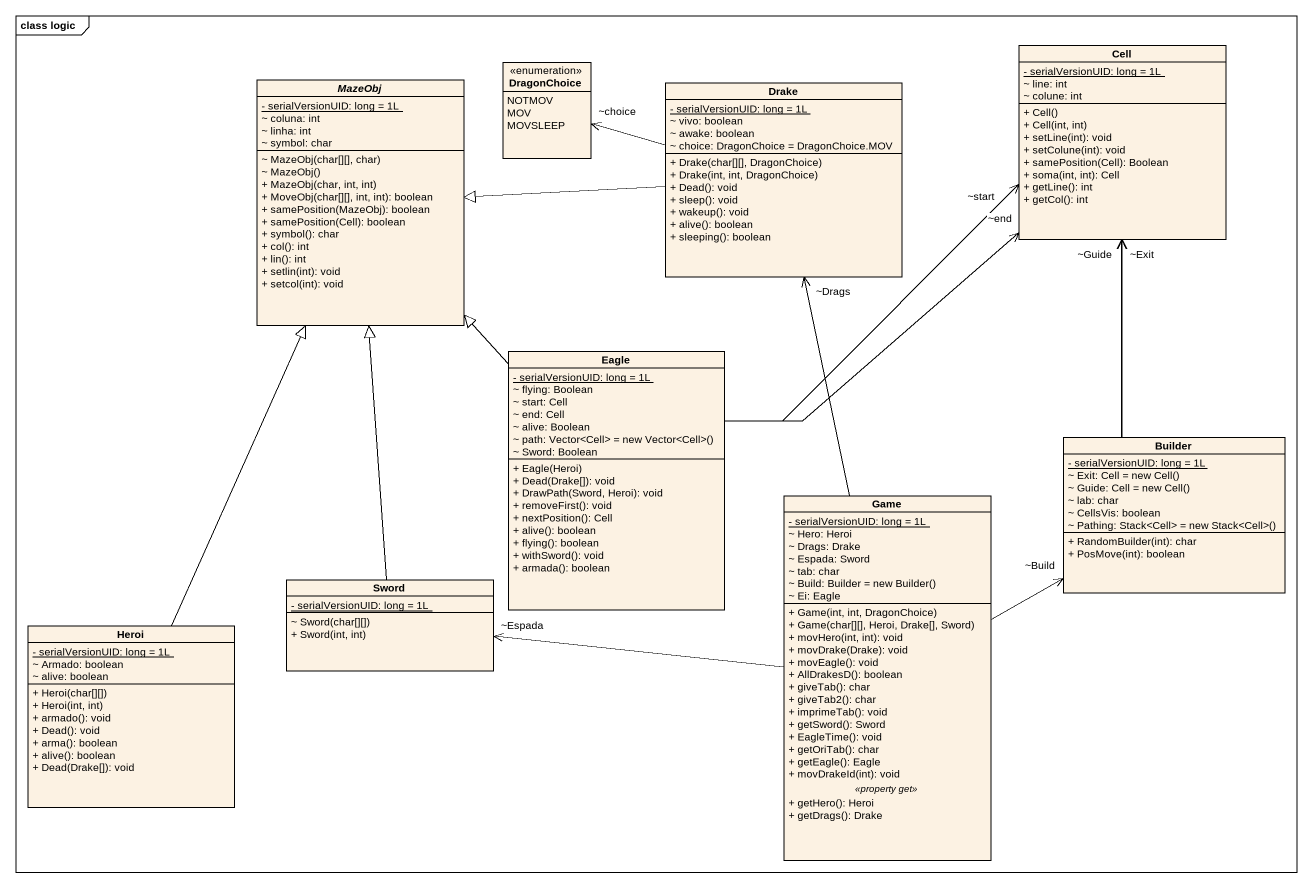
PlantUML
@startuml
mainframe class logic
hide circle
hide empty members
skinparam classAttributeIconSize 0
enum DragonChoice {
  NOTMOV
  MOV
  MOVSLEEP
}
class Cell {
  {static} - serialVersionUID: long = 1L
  ~ line: int
  ~ colune: int
  + Cell()
  + Cell(int, int)
  + setLine(int): void
  + setColune(int): void
  + samePosition(Cell): Boolean
  + soma(int, int): Cell
  + getLine(): int
  + getCol(): int
}
abstract class MazeObj {
  {static} - serialVersionUID: long = 1L
  ~ coluna: int
  ~ linha: int
  ~ symbol: char
  ~ MazeObj(char[][], char)
  ~ MazeObj()
  + MazeObj(char, int, int)
  + MoveObj(char[][], int, int): boolean
  + samePosition(MazeObj): boolean
  + samePosition(Cell): boolean
  + symbol(): char
  + col(): int
  + lin(): int
  + setlin(int): void
  + setcol(int): void
}
class Drake {
  {static} - serialVersionUID: long = 1L
  ~ vivo: boolean
  ~ awake: boolean
  ~ choice: DragonChoice = DragonChoice.MOV
  + Drake(char[][], DragonChoice)
  + Drake(int, int, DragonChoice)
  + Dead(): void
  + sleep(): void
  + wakeup(): void
  + alive(): boolean
  + sleeping(): boolean
}
class Eagle {
  {static} - serialVersionUID: long = 1L
  ~ flying: Boolean
  ~ start: Cell
  ~ end: Cell
  ~ alive: Boolean
  {field} ~ path: Vector<Cell> = new Vector<Cell>()
  ~ Sword: Boolean
  + Eagle(Heroi)
  + Dead(Drake[]): void
  + DrawPath(Sword, Heroi): void
  + removeFirst(): void
  + nextPosition(): Cell
  + alive(): boolean
  + flying(): boolean
  + withSword(): void
  + armada(): boolean
}
class Builder {
  {static} - serialVersionUID: long = 1L
  {field} ~ Exit: Cell = new Cell()
  {field} ~ Guide: Cell = new Cell()
  ~ lab: char
  ~ CellsVis: boolean
  {field} ~ Pathing: Stack<Cell> = new Stack<Cell>()
  + RandomBuilder(int): char
  + PosMove(int): boolean
}
class Game {
  {static} - serialVersionUID: long = 1L
  ~ Hero: Heroi
  ~ Drags: Drake
  ~ Espada: Sword
  ~ tab: char
  {field} ~ Build: Builder = new Builder()
  ~ Ei: Eagle
  --
  + Game(int, int, DragonChoice)
  + Game(char[][], Heroi, Drake[], Sword)
  + movHero(int, int): void
  + movDrake(Drake): void
  + movEagle(): void
  + AllDrakesD(): boolean
  + giveTab(): char
  + giveTab2(): char
  + imprimeTab(): void
  + getSword(): Sword
  + EagleTime(): void
  + getOriTab(): char
  + getEagle(): Eagle
  + movDrakeId(int): void
  .. <<property get>> ..
  + getHero(): Heroi
  + getDrags(): Drake
}
class Sword {
  {static} - serialVersionUID: long = 1L
  ~ Sword(char[][])
  + Sword(int, int)
}
class Heroi {
  {static} - serialVersionUID: long = 1L
  ~ Armado: boolean
  ~ alive: boolean
  + Heroi(char[][])
  + Heroi(int, int)
  + armado(): void
  + Dead(): void
  + arma(): boolean
  + alive(): boolean
  + Dead(Drake[]): void
}
Drake -left-> "~choice" DragonChoice
Drake -left-|> MazeObj
Eagle -up-> "~end" Cell
Eagle -up-> "~start" Cell
Eagle -up-|> MazeObj
Builder -up-> "~Exit" Cell
Builder -up-> "~Guide" Cell
Game -up-> "~Drags" Drake
Game -right-> "~Build" Builder
Game -left-> "~Espada" Sword
Sword -up-|> MazeObj
Heroi -up-|> MazeObj
@enduml
